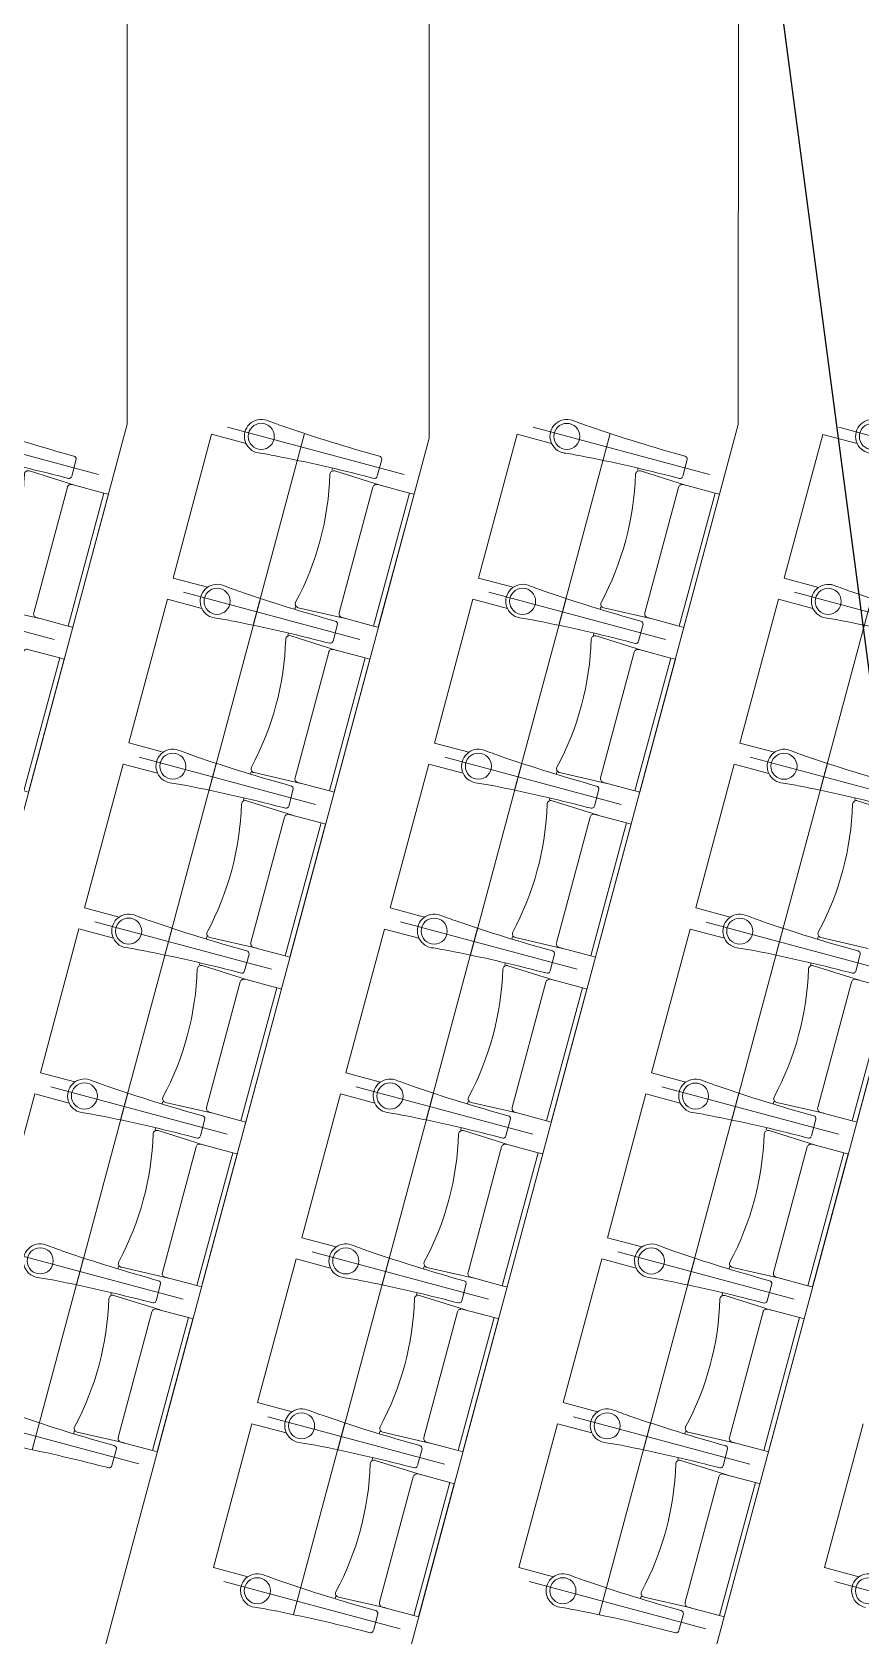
# Model space of a CAD drawing. Header units: millimetres. Extents: x 586 to 1010, y 369 to 668.
# Drawn here: x 686.26 to 688.98, y 495.33 to 500.58 of the extents above; entities that cross this region are included whole.
import ezdxf

# ---------------------------------------------------------------- set-up
doc = ezdxf.new("R2010")
doc.units = ezdxf.units.MM
doc.linetypes.add('CENTER', pattern=[2, 1.25, -0.25, 0.25, -0.25])
doc.linetypes.add('DASHED', pattern=[0.75, 0.5, -0.25])
doc.layers.add('plan line', color=7, linetype='Continuous', lineweight=15)

msp = doc.modelspace()

# ---------------------------------------------------------------- linework, layer by layer
at = {"color": 254, "lineweight": 25}
msp.add_lwpolyline([(667.5806, 481.7471), (668.167, 489.4834), (668.4058, 494.7244), (668.3305, 497.8135), (668.2282, 502.1102), (668.5684, 506.1571), (669.836, 509.6707), (671.1579, 511.3246), (672.4949, 512.3671), (674.3246, 513.3191), (676.3209, 513.9582), (678.3464, 514.2476), (680.2639, 514.1506), (680.2639, 514.1506), (681.9621, 513.6438), (683.4335, 512.7577), (684.6969, 511.536), (685.771, 510.0225), (687.4257, 506.2952), (688.547, 501.9261), (689.8337, 492.1815), (690.1759, 488.4115)], dxfattribs=at)
for points in [[(671.7124, 620.7085), (706.7355, 621.773), (754.2598, 613.8303), (814.6609, 600.1481), (855.7567, 598.0104), (895.0671, 567.0647), (920.0096, 542.0176), (952.0084, 521.2476), (977.2234, 504.6526), (979.6352, 479.2339), (986.3437, 463.8549), (988.7975, 462.3853)], [(654.944, 595.4717), (670.2671, 587.3174), (714.302, 595.1648), (787.0891, 595.1648), (819.3936, 580.9441), (821.0297, 562.8505), (813.4907, 552.7881), (808.7339, 539.6711), (796.4072, 534.7059), (791.0222, 527.249), (791.0222, 507.547), (797.3007, 476.5274), (814.9752, 463.8897), (836.1481, 474.6816), (874.0221, 478.5878), (885.7286, 462.7333), (863.0042, 436.0794), (845.7887, 420.6845), (845.1044, 408.6747)], [(639.2065, 583.4381), (644.7272, 575.638), (657.7961, 553.4401), (668.4043, 543.9291), (682.5178, 548.7307), (692.9838, 555.4778), (711.9339, 556.5828), (734.3456, 532.1334), (750.593, 477.7475), (754.1369, 444.164), (776.4657, 425.4473), (782.6172, 412.2355)]]:
    msp.add_spline(points, degree=3, dxfattribs=at)
at = {"layer": 'plan line'}
for p, q in [((687.5616, 499.2473), (687.563, 510.3034)), ((686.5735, 499.2926), (686.575, 510.2583)), ((688.5752, 510.2581), (688.5738, 499.2924)), ((685.2979, 494.5343), (686.5735, 499.2926)), ((686.231, 494.2841), (687.5616, 499.2473)), ((686.8499, 499.26), (686.7237, 498.7893)), ((686.9625, 499.2298), (686.8499, 499.26)), ((688.5738, 499.2924), (687.1641, 494.034)), ((687.85, 499.2598), (687.7238, 498.7891)), ((687.9626, 499.2296), (687.85, 499.2598)), ((688.0971, 493.7838), (689.5651, 499.2595)), ((688.8501, 499.2597), (688.7239, 498.789)), ((688.9627, 499.2295), (688.8501, 499.2597)), ((686.3919, 499.1228), (686.4064, 499.178)), ((687.2438, 499.1421), (687.2457, 499.1492)), ((687.392, 499.1226), (687.4066, 499.1779)), ((688.244, 499.142), (688.2458, 499.149)), ((688.3921, 499.1225), (688.4067, 499.1778)), ((686.3815, 499.1155), (686.3691, 499.1186)), ((687.3817, 499.1154), (687.3692, 499.1185)), ((688.3818, 499.1153), (688.3693, 499.1184)), ((686.7237, 498.7893), (686.8363, 498.7591)), ((687.7238, 498.7891), (687.8365, 498.759)), ((688.7239, 498.789), (688.8366, 498.7588)), ((686.7052, 498.7202), (686.579, 498.2495)), ((686.8178, 498.69), (686.7052, 498.7202)), ((687.7053, 498.7201), (687.5791, 498.2494)), ((687.8179, 498.6899), (687.7053, 498.7201)), ((688.7054, 498.72), (688.5792, 498.2493)), ((688.818, 498.6898), (688.7054, 498.72)), ((687.1219, 498.6871), (687.124, 498.6952)), ((688.122, 498.687), (688.1242, 498.6951)), ((687.2473, 498.5829), (687.2619, 498.6382)), ((687.2473, 498.5829), (687.2619, 498.6382)), ((688.2474, 498.5828), (688.262, 498.638)), ((688.2474, 498.5828), (688.262, 498.638)), ((687.0991, 498.6024), (687.101, 498.6094)), ((687.237, 498.5757), (687.2245, 498.5787)), ((687.237, 498.5757), (687.2245, 498.5787)), ((688.0993, 498.6023), (688.1011, 498.6093)), ((688.2371, 498.5755), (688.2246, 498.5786)), ((688.2371, 498.5755), (688.2246, 498.5786)), ((686.579, 498.2495), (686.6916, 498.2193)), ((687.5791, 498.2494), (687.6918, 498.2192)), ((688.5792, 498.2493), (688.6919, 498.2191)), ((686.5605, 498.1805), (686.4343, 497.7098)), ((686.6731, 498.1503), (686.5605, 498.1805)), ((686.9772, 498.1474), (686.9793, 498.1555)), ((687.5606, 498.1804), (687.4344, 497.7097)), ((687.6732, 498.1502), (687.5606, 498.1804)), ((687.9773, 498.1472), (687.9795, 498.1554)), ((688.5607, 498.1802), (688.4345, 497.7095)), ((688.6733, 498.15), (688.5607, 498.1802)), ((687.1026, 498.0431), (687.1172, 498.0984)), ((687.1026, 498.0431), (687.1172, 498.0984)), ((688.1027, 498.043), (688.1173, 498.0983)), ((688.1027, 498.043), (688.1173, 498.0983)), ((686.9544, 498.0626), (686.9563, 498.0697)), ((687.0923, 498.0359), (687.0798, 498.039)), ((687.0923, 498.0359), (687.0798, 498.039)), ((687.9546, 498.0625), (687.9564, 498.0696)), ((688.0924, 498.0358), (688.0799, 498.0389)), ((688.0924, 498.0358), (688.0799, 498.0389)), ((688.9547, 498.0624), (688.9566, 498.0694)), ((686.4343, 497.7098), (686.5469, 497.6796)), ((687.4344, 497.7097), (687.5471, 497.6795)), ((688.4345, 497.7095), (688.5472, 497.6793)), ((686.4158, 497.6407), (686.2896, 497.1701)), ((686.5284, 497.6106), (686.4158, 497.6407)), ((686.8325, 497.6076), (686.8346, 497.6158)), ((687.4159, 497.6406), (687.2897, 497.1699)), ((687.5285, 497.6104), (687.4159, 497.6406)), ((687.8326, 497.6075), (687.8348, 497.6156)), ((688.416, 497.6405), (688.2898, 497.1698)), ((688.5286, 497.6103), (688.416, 497.6405)), ((688.8327, 497.6074), (688.8349, 497.6155)), ((686.8097, 497.5229), (686.8116, 497.53)), ((686.9579, 497.5034), (686.9725, 497.5587)), ((686.9579, 497.5034), (686.9725, 497.5587)), ((687.8099, 497.5228), (687.8117, 497.5298)), ((687.958, 497.5033), (687.9726, 497.5585)), ((687.958, 497.5033), (687.9726, 497.5585)), ((688.81, 497.5226), (688.8119, 497.5297)), ((688.9581, 497.5031), (688.9727, 497.5584)), ((688.9581, 497.5031), (688.9727, 497.5584)), ((686.9476, 497.4962), (686.9351, 497.4993)), ((686.9476, 497.4962), (686.9351, 497.4993)), ((687.9477, 497.4961), (687.9352, 497.4991)), ((687.9477, 497.4961), (687.9352, 497.4991)), ((688.9478, 497.4959), (688.9353, 497.499)), ((688.9478, 497.4959), (688.9353, 497.499)), ((686.2896, 497.1701), (686.4022, 497.1399)), ((687.2897, 497.1699), (687.4024, 497.1397)), ((688.2898, 497.1698), (688.4025, 497.1396)), ((686.2711, 497.101), (686.1449, 496.6303)), ((686.3837, 497.0708), (686.2711, 497.101)), ((687.2712, 497.1009), (687.145, 496.6302)), ((687.3838, 497.0707), (687.2712, 497.1009)), ((688.2713, 497.1007), (688.1451, 496.6301)), ((688.3839, 497.0706), (688.2713, 497.1007)), ((686.6878, 497.0679), (686.6899, 497.076)), ((687.6879, 497.0678), (687.6901, 497.0759)), ((688.688, 497.0676), (688.6902, 497.0758)), ((686.665, 496.9832), (686.6669, 496.9902)), ((686.8132, 496.9637), (686.8278, 497.0189)), ((686.8132, 496.9637), (686.8278, 497.0189)), ((687.6652, 496.983), (687.667, 496.9901)), ((687.8133, 496.9635), (687.8279, 497.0188)), ((687.8133, 496.9635), (687.8279, 497.0188)), ((688.6653, 496.9829), (688.6672, 496.99)), ((688.8134, 496.9634), (688.828, 497.0187)), ((688.8134, 496.9634), (688.828, 497.0187)), ((686.8029, 496.9564), (686.7904, 496.9595)), ((686.8029, 496.9564), (686.7904, 496.9595)), ((687.803, 496.9563), (687.7905, 496.9594)), ((687.803, 496.9563), (687.7905, 496.9594)), ((688.8031, 496.9562), (688.7906, 496.9593)), ((688.8031, 496.9562), (688.7906, 496.9593)), ((687.145, 496.6302), (687.2577, 496.6)), ((688.1451, 496.6301), (688.2578, 496.5999)), ((686.5431, 496.5281), (686.5452, 496.5363)), ((687.1265, 496.5611), (687.0003, 496.0904)), ((687.2391, 496.5309), (687.1265, 496.5611)), ((687.5432, 496.528), (687.5454, 496.5362)), ((688.1266, 496.561), (688.0004, 496.0903)), ((688.2392, 496.5308), (688.1266, 496.561)), ((688.5433, 496.5279), (688.5455, 496.536)), ((686.6685, 496.4239), (686.6831, 496.4792)), ((686.6685, 496.4239), (686.6831, 496.4792)), ((687.6686, 496.4238), (687.6832, 496.4791)), ((687.6686, 496.4238), (687.6832, 496.4791)), ((688.6687, 496.4237), (688.6833, 496.4789)), ((688.6687, 496.4237), (688.6833, 496.4789)), ((686.5203, 496.4434), (686.5222, 496.4505)), ((686.6582, 496.4167), (686.6457, 496.4198)), ((686.6582, 496.4167), (686.6457, 496.4198)), ((687.5205, 496.4433), (687.5223, 496.4503)), ((687.6583, 496.4166), (687.6458, 496.4197)), ((687.6583, 496.4166), (687.6458, 496.4197)), ((688.5206, 496.4432), (688.5225, 496.4502)), ((688.6584, 496.4164), (688.6459, 496.4195)), ((688.6584, 496.4164), (688.6459, 496.4195)), ((687.0003, 496.0904), (687.113, 496.0603)), ((688.0004, 496.0903), (688.1131, 496.0601)), ((686.3984, 495.9884), (686.4005, 495.9965)), ((686.9818, 496.0214), (686.8556, 495.5507)), ((687.0944, 495.9912), (686.9818, 496.0214)), ((687.3985, 495.9883), (687.4007, 495.9964)), ((687.9819, 496.0213), (687.8557, 495.5506)), ((688.0945, 495.9911), (687.9819, 496.0213)), ((688.3986, 495.9881), (688.4008, 495.9963)), ((688.982, 496.0211), (688.8558, 495.5504)), ((686.5238, 495.8842), (686.5384, 495.9395)), ((687.5239, 495.8841), (687.5385, 495.9393)), ((687.5239, 495.8841), (687.5385, 495.9393)), ((688.524, 495.8839), (688.5386, 495.9392)), ((688.524, 495.8839), (688.5386, 495.9392)), ((687.3758, 495.9036), (687.3776, 495.9106)), ((688.3759, 495.9034), (688.3778, 495.9105)), ((686.5135, 495.877), (686.501, 495.88)), ((687.5136, 495.8768), (687.5011, 495.8799)), ((687.5136, 495.8768), (687.5011, 495.8799)), ((688.5137, 495.8767), (688.5012, 495.8798)), ((688.5137, 495.8767), (688.5012, 495.8798)), ((686.8556, 495.5507), (686.9683, 495.5205)), ((687.8557, 495.5506), (687.9684, 495.5204)), ((688.8558, 495.5504), (688.9685, 495.5203)), ((687.2538, 495.4485), (687.256, 495.4567)), ((688.2539, 495.4484), (688.2561, 495.4565)), ((687.3792, 495.3443), (687.3938, 495.3996)), ((688.3793, 495.3442), (688.3939, 495.3994)), ((687.3689, 495.3371), (687.3564, 495.3402)), ((688.369, 495.337), (688.3565, 495.34))]:
    msp.add_line(p, q, dxfattribs=at)
at = {"layer": 'plan line', "linetype": 'CENTER', "ltscale": 3}
for p, q in [((686.4796, 499.1283), (685.9021, 499.2831)), ((687.4797, 499.1281), (686.9022, 499.283)), ((688.4799, 499.128), (687.9023, 499.2828)), ((689.48, 499.1279), (688.9024, 499.2827)), ((686.3349, 498.5885), (685.7574, 498.7433)), ((686.3349, 498.5885), (685.7574, 498.7433)), ((687.335, 498.5884), (686.7575, 498.7432)), ((687.335, 498.5884), (686.7575, 498.7432)), ((688.3352, 498.5882), (687.7576, 498.7431)), ((688.3352, 498.5882), (687.7576, 498.7431)), ((689.3353, 498.5881), (688.7577, 498.743)), ((689.3353, 498.5881), (688.7577, 498.743)), ((687.1904, 498.0486), (686.6128, 498.2035)), ((687.1904, 498.0486), (686.6128, 498.2035)), ((688.1905, 498.0485), (687.6129, 498.2033)), ((688.1905, 498.0485), (687.6129, 498.2033)), ((689.1906, 498.0484), (688.613, 498.2032)), ((689.1906, 498.0484), (688.613, 498.2032)), ((687.0457, 497.5089), (686.4681, 497.6637)), ((687.0457, 497.5089), (686.4681, 497.6637)), ((688.0458, 497.5088), (687.4682, 497.6636)), ((688.0458, 497.5088), (687.4682, 497.6636)), ((689.0459, 497.5086), (688.4683, 497.6635)), ((689.0459, 497.5086), (688.4683, 497.6635)), ((686.901, 496.9692), (686.3234, 497.124)), ((686.901, 496.9692), (686.3234, 497.124)), ((687.9011, 496.969), (687.3235, 497.1239)), ((687.9011, 496.969), (687.3235, 497.1239)), ((688.9012, 496.9689), (688.3236, 497.1237)), ((688.9012, 496.9689), (688.3236, 497.1237)), ((686.7563, 496.4294), (686.1787, 496.5843)), ((686.7563, 496.4294), (686.1787, 496.5843)), ((687.7564, 496.4293), (687.1788, 496.5841)), ((687.7564, 496.4293), (687.1788, 496.5841)), ((688.7565, 496.4292), (688.1789, 496.584)), ((688.7565, 496.4292), (688.1789, 496.584)), ((686.6116, 495.8897), (686.034, 496.0445)), ((687.6117, 495.8895), (687.0341, 496.0444)), ((687.6117, 495.8895), (687.0341, 496.0444)), ((688.6118, 495.8894), (688.0342, 496.0443)), ((688.6118, 495.8894), (688.0342, 496.0443)), ((687.467, 495.3498), (686.8894, 495.5046)), ((688.4671, 495.3497), (687.8895, 495.5045)), ((689.4672, 495.3495), (688.8896, 495.5044))]:
    msp.add_line(p, q, dxfattribs=at)
at = {"layer": 'plan line', "linetype": 'DASHED', "ltscale": 3}
for p, q in [((687.1544, 499.2624), (686.9862, 498.635)), ((688.1546, 499.2623), (687.9864, 498.6349)), ((687.0097, 498.7226), (686.8415, 498.0953)), ((688.0099, 498.7225), (687.8417, 498.0951)), ((689.01, 498.7224), (688.8418, 498.095)), ((686.865, 498.1829), (686.6968, 497.5555)), ((687.8652, 498.1828), (687.697, 497.5554)), ((688.8653, 498.1826), (688.6971, 497.5553)), ((686.7203, 497.6432), (686.5522, 497.0158)), ((687.7205, 497.643), (687.5523, 497.0156)), ((688.7206, 497.6429), (688.5524, 497.0155)), ((686.5756, 497.1034), (686.4075, 496.476)), ((687.5758, 497.1033), (687.4076, 496.4759)), ((688.5759, 497.1032), (688.4077, 496.4758)), ((686.4309, 496.5637), (686.2628, 495.9363)), ((687.4311, 496.5636), (687.2629, 495.9362)), ((688.4312, 496.5634), (688.263, 495.936)), ((687.2864, 496.0238), (687.1182, 495.3964)), ((688.2865, 496.0237), (688.1183, 495.3963))]:
    msp.add_line(p, q, dxfattribs=at)
at = {"layer": 'plan line'}
for points in [[(686.2876, 498.6571), (686.1333, 498.6924, -0.474715), (686.1246, 498.71, 0.115865), (686.237, 499.1293, -0.474715), (686.2533, 499.1401), (686.4044, 499.0925)], [(687.2878, 498.657), (687.1334, 498.6923, -0.474715), (687.1247, 498.7099, 0.115865), (687.2371, 499.1291, -0.474715), (687.2534, 499.14), (687.4045, 499.0924)], [(688.2879, 498.6568), (688.1335, 498.6922, -0.474715), (688.1248, 498.7097, 0.115865), (688.2372, 499.129, -0.474715), (688.2536, 499.1399), (688.4046, 499.0923)], [(686.38, 498.6324), (686.2766, 498.66, -0.414214), (686.2676, 498.6756), (686.3778, 499.0865, -0.414214), (686.3933, 499.0955), (686.4974, 499.0676), (686.38, 498.6324)], [(687.3801, 498.6322), (687.2767, 498.6599, -0.414214), (687.2677, 498.6755), (687.3779, 499.0864, -0.414214), (687.3935, 499.0954), (687.4976, 499.0675), (687.3801, 498.6322)], [(688.3802, 498.6321), (688.2768, 498.6598, -0.414214), (688.2678, 498.6753), (688.378, 499.0863, -0.414214), (688.3936, 499.0952), (688.4977, 499.0673), (688.3802, 498.6321)], [(687.1431, 498.1172), (686.9887, 498.1525, -0.474715), (686.98, 498.1701, 0.115865), (687.0924, 498.5894, -0.474715), (687.1087, 498.6003), (687.2598, 498.5527)], [(688.1432, 498.1171), (687.9888, 498.1524, -0.474715), (687.9801, 498.17, 0.115865), (688.0925, 498.5893, -0.474715), (688.1089, 498.6001), (688.2599, 498.5525)], [(686.2353, 498.0926), (686.1319, 498.1203, -0.414214), (686.1229, 498.1359), (686.2331, 498.5468, -0.414214), (686.2486, 498.5558), (686.3527, 498.5279), (686.2353, 498.0926)], [(687.2354, 498.0925), (687.132, 498.1202, -0.414214), (687.123, 498.1357), (687.2332, 498.5466, -0.414214), (687.2488, 498.5556), (687.3529, 498.5277), (687.2354, 498.0925)], [(688.2355, 498.0924), (688.1321, 498.12, -0.414214), (688.1232, 498.1356), (688.2333, 498.5465, -0.414214), (688.2489, 498.5555), (688.353, 498.5276), (688.2355, 498.0924)], [(686.9984, 497.5775), (686.844, 497.6128, -0.474715), (686.8353, 497.6304, 0.115865), (686.9477, 498.0496, -0.474715), (686.964, 498.0605), (687.1151, 498.0129)], [(687.9985, 497.5773), (687.8441, 497.6127, -0.474715), (687.8354, 497.6303, 0.115865), (687.9478, 498.0495, -0.474715), (687.9642, 498.0604), (688.1152, 498.0128)], [(688.9986, 497.5772), (688.8442, 497.6125, -0.474715), (688.8355, 497.6301, 0.115865), (688.9479, 498.0494, -0.474715), (688.9643, 498.0603), (689.1153, 498.0127)], [(687.0907, 497.5528), (686.9873, 497.5804, -0.414214), (686.9783, 497.596), (687.0885, 498.0069, -0.414214), (687.1041, 498.0159), (687.2082, 497.988), (687.0907, 497.5528)], [(688.0908, 497.5526), (687.9874, 497.5803, -0.414214), (687.9785, 497.5959), (688.0886, 498.0068, -0.414214), (688.1042, 498.0157), (688.2083, 497.9879), (688.0908, 497.5526)], [(686.8537, 497.0377), (686.6993, 497.0731, -0.474715), (686.6906, 497.0906, 0.115865), (686.803, 497.5099, -0.474715), (686.8193, 497.5208), (686.9704, 497.4732)], [(687.8538, 497.0376), (687.6994, 497.0729, -0.474715), (687.6907, 497.0905, 0.115865), (687.8031, 497.5098, -0.474715), (687.8195, 497.5206), (687.9705, 497.473)], [(688.8539, 497.0375), (688.6995, 497.0728, -0.474715), (688.6908, 497.0904, 0.115865), (688.8032, 497.5096, -0.474715), (688.8196, 497.5205), (688.9706, 497.4729)], [(686.946, 497.013), (686.8426, 497.0407, -0.414214), (686.8336, 497.0563), (686.9438, 497.4672, -0.414214), (686.9594, 497.4761), (687.0635, 497.4483), (686.946, 497.013)], [(687.9461, 497.0129), (687.8427, 497.0406, -0.414214), (687.8338, 497.0561), (687.9439, 497.467, -0.414214), (687.9595, 497.476), (688.0636, 497.4481), (687.9461, 497.0129)], [(688.9462, 497.0127), (688.8428, 497.0404, -0.414214), (688.8339, 497.056), (688.944, 497.4669, -0.414214), (688.9596, 497.4759), (689.0637, 497.448), (688.9462, 497.0127)], [(686.709, 496.498), (686.5546, 496.5333, -0.474715), (686.5459, 496.5509, 0.115865), (686.6583, 496.9702, -0.474715), (686.6746, 496.981), (686.8257, 496.9334)], [(686.8013, 496.4733), (686.6979, 496.501, -0.414214), (686.6889, 496.5165), (686.7991, 496.9274, -0.414214), (686.8147, 496.9364), (686.9188, 496.9085), (686.8013, 496.4733)], [(687.7091, 496.4979), (687.5547, 496.5332, -0.474715), (687.546, 496.5508, 0.115865), (687.6584, 496.97, -0.474715), (687.6748, 496.9809), (687.8258, 496.9333)], [(687.8014, 496.4731), (687.698, 496.5008, -0.414214), (687.6891, 496.5164), (687.7992, 496.9273, -0.414214), (687.8148, 496.9363), (687.9189, 496.9084), (687.8014, 496.4731)], [(688.7092, 496.4977), (688.5548, 496.5331, -0.474715), (688.5461, 496.5506, 0.115865), (688.6585, 496.9699, -0.474715), (688.6749, 496.9808), (688.8259, 496.9332)], [(688.8015, 496.473), (688.6981, 496.5007, -0.414214), (688.6892, 496.5162), (688.7993, 496.9272, -0.414214), (688.8149, 496.9361), (688.919, 496.9083), (688.8015, 496.473)], [(686.5643, 495.9583), (686.4099, 495.9936, -0.474715), (686.4012, 496.0112, 0.115865), (686.5136, 496.4304, -0.474715), (686.5299, 496.4413), (686.681, 496.3937)], [(687.5644, 495.9581), (687.41, 495.9935, -0.474715), (687.4013, 496.011, 0.115865), (687.5137, 496.4303, -0.474715), (687.5301, 496.4412), (687.6811, 496.3936)], [(688.5645, 495.958), (688.4101, 495.9933, -0.474715), (688.4014, 496.0109, 0.115865), (688.5138, 496.4302, -0.474715), (688.5302, 496.441), (688.6812, 496.3934)], [(686.6566, 495.9335), (686.5532, 495.9612, -0.414214), (686.5442, 495.9768), (686.6544, 496.3877, -0.414214), (686.67, 496.3967), (686.7741, 496.3688), (686.6566, 495.9335)], [(687.6567, 495.9334), (687.5533, 495.9611, -0.414214), (687.5444, 495.9766), (687.6545, 496.3876, -0.414214), (687.6701, 496.3965), (687.7742, 496.3686), (687.6567, 495.9334)], [(688.6568, 495.9333), (688.5534, 495.961, -0.414214), (688.5445, 495.9765), (688.6546, 496.3874, -0.414214), (688.6702, 496.3964), (688.7743, 496.3685), (688.6568, 495.9333)], [(687.4197, 495.4184), (687.2653, 495.4537, -0.474715), (687.2566, 495.4713, 0.115865), (687.369, 495.8906, -0.474715), (687.3854, 495.9014), (687.5364, 495.8538)], [(688.4198, 495.4182), (688.2654, 495.4536, -0.474715), (688.2567, 495.4712, 0.115865), (688.3691, 495.8904, -0.474715), (688.3855, 495.9013), (688.5365, 495.8537)], [(687.512, 495.3937), (687.4086, 495.4213, -0.414214), (687.3997, 495.4369), (687.5098, 495.8478, -0.414214), (687.5254, 495.8568), (687.6295, 495.8289), (687.512, 495.3937)], [(688.5121, 495.3935), (688.4087, 495.4212, -0.414214), (688.3998, 495.4368), (688.5099, 495.8477, -0.414214), (688.5255, 495.8567), (688.6296, 495.8288), (688.5121, 495.3935)]]:
    msp.add_lwpolyline(points, format="xyb", dxfattribs=at)
for points in [[(686.3954, 498.6282), (686.5122, 499.0637), (686.4974, 499.0676), (686.38, 498.6324), (686.3954, 498.6282)], [(687.3955, 498.6281), (687.5123, 499.0635), (687.4976, 499.0675), (687.3801, 498.6322), (687.3955, 498.6281)], [(688.3957, 498.628), (688.5124, 499.0634), (688.4977, 499.0673), (688.3802, 498.6321), (688.3957, 498.628)], [(686.2507, 498.0885), (686.3675, 498.5239), (686.3527, 498.5279), (686.2353, 498.0926), (686.2507, 498.0885)], [(687.2508, 498.0883), (687.3676, 498.5238), (687.3529, 498.5277), (687.2354, 498.0925), (687.2508, 498.0883)], [(688.251, 498.0882), (688.3677, 498.5237), (688.353, 498.5276), (688.2355, 498.0924), (688.251, 498.0882)], [(687.1061, 497.5486), (687.2229, 497.9841), (687.2082, 497.988), (687.0907, 497.5528), (687.1061, 497.5486)], [(688.1063, 497.5485), (688.223, 497.9839), (688.2083, 497.9879), (688.0908, 497.5526), (688.1063, 497.5485)], [(686.9614, 497.0089), (687.0782, 497.4443), (687.0635, 497.4483), (686.946, 497.013), (686.9614, 497.0089)], [(687.9616, 497.0087), (688.0783, 497.4442), (688.0636, 497.4481), (687.9461, 497.0129), (687.9616, 497.0087)], [(688.9617, 497.0086), (689.0784, 497.444), (689.0637, 497.448), (688.9462, 497.0127), (688.9617, 497.0086)], [(686.8167, 496.4691), (686.9335, 496.9046), (686.9188, 496.9085), (686.8013, 496.4733), (686.8167, 496.4691)], [(687.8169, 496.469), (687.9336, 496.9044), (687.9189, 496.9084), (687.8014, 496.4731), (687.8169, 496.469)], [(688.817, 496.4689), (688.9337, 496.9043), (688.919, 496.9083), (688.8015, 496.473), (688.817, 496.4689)], [(686.672, 495.9294), (686.7888, 496.3648), (686.7741, 496.3688), (686.6566, 495.9335), (686.672, 495.9294)], [(687.6722, 495.9293), (687.7889, 496.3647), (687.7742, 496.3686), (687.6567, 495.9334), (687.6722, 495.9293)], [(688.6723, 495.9291), (688.789, 496.3646), (688.7743, 496.3685), (688.6568, 495.9333), (688.6723, 495.9291)], [(687.5275, 495.3895), (687.6442, 495.825), (687.6295, 495.8289), (687.512, 495.3937), (687.5275, 495.3895)], [(688.5276, 495.3894), (688.6443, 495.8248), (688.6296, 495.8288), (688.5121, 495.3935), (688.5276, 495.3894)]]:
    msp.add_lwpolyline(points, dxfattribs=at)
for centre in [(687.0124, 499.2531), (688.0125, 499.2529), (689.0126, 499.2528), (686.8677, 498.7133), (686.8677, 498.7133), (687.8678, 498.7132), (687.8678, 498.7132), (688.8679, 498.7131), (688.8679, 498.7131), (686.723, 498.1736), (686.723, 498.1736), (687.7231, 498.1735), (687.7231, 498.1735), (688.7232, 498.1733), (688.7232, 498.1733), (686.5783, 497.6338), (686.5783, 497.6338), (687.5784, 497.6337), (687.5784, 497.6337), (688.5785, 497.6336), (688.5785, 497.6336), (686.4336, 497.0941), (686.4336, 497.0941), (687.4337, 497.094), (687.4337, 497.094), (688.4338, 497.0938), (688.4338, 497.0938), (686.2889, 496.5544), (686.2889, 496.5544), (687.289, 496.5542), (687.289, 496.5542), (688.2891, 496.5541), (688.2891, 496.5541), (687.1443, 496.0145), (687.1443, 496.0145), (688.1444, 496.0144), (688.1444, 496.0144), (686.9996, 495.4747), (687.9997, 495.4746), (688.9998, 495.4745)]:
    msp.add_circle(centre, 0.0427, dxfattribs=at)
for centre, radius, start, end in [((687.0126, 499.2533), 0.0554, 71.4981, 259.5405), ((688.4185, 503.0096), 3.9554, 249.4519, 250.32), ((688.0128, 499.2532), 0.0554, 71.4981, 259.5405), ((689.4186, 503.0094), 3.9554, 249.4519, 250.32), ((689.0129, 499.2531), 0.0554, 71.4981, 259.5405), ((687.8204, 504.3241), 5.3287, 251.0094, 254.533), ((688.8205, 504.3239), 5.3287, 251.0094, 254.533), ((689.8206, 504.3238), 5.3287, 251.0094, 254.533), ((685.1021, 494.2853), 4.9966, 75.3111, 78.9667), ((686.8646, 498.2138), 0.9947, 78.7648, 82.0276), ((686.1022, 494.2852), 4.9966, 75.3111, 78.9667), ((687.8647, 498.2136), 0.9947, 78.7648, 82.0276), ((687.1023, 494.2851), 4.9966, 75.3111, 78.9667), ((686.3968, 499.179), 0.00967, 354.1663, 75.6168), ((687.3969, 499.1789), 0.00967, 354.1663, 75.6168), ((688.397, 499.1787), 0.00967, 354.1663, 75.6168), ((686.3826, 499.1248), 0.00935, 263.4308, 336.5541), ((687.3827, 499.1247), 0.00935, 263.4308, 336.5541), ((688.3828, 499.1246), 0.00935, 263.4308, 336.5541), ((686.8679, 498.7136), 0.0554, 71.4981, 259.5405), ((686.8679, 498.7136), 0.0554, 71.4981, 259.5405), ((687.8681, 498.7135), 0.0554, 71.4981, 259.5405), ((687.8681, 498.7135), 0.0554, 71.4981, 259.5405), ((688.8682, 498.7133), 0.0554, 71.4981, 259.5405), ((688.8682, 498.7133), 0.0554, 71.4981, 259.5405), ((688.2738, 502.4698), 3.9554, 249.4519, 250.32), ((688.2738, 502.4698), 3.9554, 249.4519, 250.32), ((688.6758, 503.7842), 5.3287, 251.0094, 254.533), ((688.6758, 503.7842), 5.3287, 251.0094, 254.533), ((689.2739, 502.4697), 3.9554, 249.4519, 250.32), ((689.2739, 502.4697), 3.9554, 249.4519, 250.32), ((689.6759, 503.7841), 5.3287, 251.0094, 254.533), ((689.6759, 503.7841), 5.3287, 251.0094, 254.533), ((690.274, 502.4696), 3.9554, 249.4519, 250.32), ((690.274, 502.4696), 3.9554, 249.4519, 250.32), ((690.676, 503.7839), 5.3287, 251.0094, 254.533), ((690.676, 503.7839), 5.3287, 251.0094, 254.533), ((686.7199, 497.674), 0.9947, 78.7648, 82.0276), ((686.7199, 497.674), 0.9947, 78.7648, 82.0276), ((685.9575, 493.7454), 4.9966, 75.3111, 78.9667), ((685.9575, 493.7454), 4.9966, 75.3111, 78.9667), ((687.2522, 498.6391), 0.00967, 354.1663, 75.6168), ((687.2522, 498.6391), 0.00967, 354.1663, 75.6168), ((687.72, 497.6739), 0.9947, 78.7648, 82.0276), ((687.72, 497.6739), 0.9947, 78.7648, 82.0276), ((686.9576, 493.7453), 4.9966, 75.3111, 78.9667), ((686.9576, 493.7453), 4.9966, 75.3111, 78.9667), ((688.2523, 498.639), 0.00967, 354.1663, 75.6168), ((688.2524, 498.639), 0.00967, 354.1663, 75.6168), ((688.7201, 497.6738), 0.9947, 78.7648, 82.0276), ((688.7201, 497.6738), 0.9947, 78.7648, 82.0276), ((687.9577, 493.7452), 4.9966, 75.3111, 78.9667), ((687.9577, 493.7452), 4.9966, 75.3111, 78.9667), ((687.238, 498.585), 0.00935, 263.4308, 336.5541), ((687.238, 498.585), 0.00935, 263.4308, 336.5541), ((688.2381, 498.5848), 0.00935, 263.4308, 336.5541), ((688.2381, 498.5848), 0.00935, 263.4308, 336.5541), ((686.7232, 498.1739), 0.0554, 71.4981, 259.5405), ((686.7232, 498.1739), 0.0554, 71.4981, 259.5405), ((688.1291, 501.9301), 3.9554, 249.4519, 250.32), ((688.1291, 501.9301), 3.9554, 249.4519, 250.32), ((688.5311, 503.2444), 5.3287, 251.0094, 254.533), ((688.5311, 503.2444), 5.3287, 251.0094, 254.533), ((687.7234, 498.1737), 0.0554, 71.4981, 259.5405), ((687.7234, 498.1737), 0.0554, 71.4981, 259.5405), ((689.1292, 501.93), 3.9554, 249.4519, 250.32), ((689.1292, 501.93), 3.9554, 249.4519, 250.32), ((689.5312, 503.2443), 5.3287, 251.0094, 254.533), ((689.5312, 503.2443), 5.3287, 251.0094, 254.533), ((688.7235, 498.1736), 0.0554, 71.4981, 259.5405), ((688.7235, 498.1736), 0.0554, 71.4981, 259.5405), ((690.1293, 501.9298), 3.9554, 249.4519, 250.32), ((690.1293, 501.9298), 3.9554, 249.4519, 250.32), ((690.5313, 503.2442), 5.3287, 251.0094, 254.533), ((690.5313, 503.2442), 5.3287, 251.0094, 254.533), ((686.5752, 497.1343), 0.9947, 78.7648, 82.0276), ((686.5752, 497.1343), 0.9947, 78.7648, 82.0276), ((685.8128, 493.2057), 4.9966, 75.3111, 78.9667), ((685.8128, 493.2057), 4.9966, 75.3111, 78.9667), ((687.1075, 498.0994), 0.00967, 354.1663, 75.6168), ((687.1075, 498.0994), 0.00967, 354.1663, 75.6168), ((687.5753, 497.1341), 0.9947, 78.7648, 82.0276), ((687.5753, 497.1341), 0.9947, 78.7648, 82.0276), ((686.8129, 493.2056), 4.9966, 75.3111, 78.9667), ((686.8129, 493.2056), 4.9966, 75.3111, 78.9667), ((688.1076, 498.0993), 0.00967, 354.1663, 75.6168), ((688.1077, 498.0993), 0.00967, 354.1663, 75.6168), ((688.5754, 497.134), 0.9947, 78.7648, 82.0276), ((688.5754, 497.134), 0.9947, 78.7648, 82.0276), ((687.813, 493.2054), 4.9966, 75.3111, 78.9667), ((687.813, 493.2054), 4.9966, 75.3111, 78.9667), ((687.0933, 498.0452), 0.00935, 263.4308, 336.5541), ((687.0933, 498.0452), 0.00935, 263.4308, 336.5541), ((688.0934, 498.0451), 0.00935, 263.4308, 336.5541), ((688.0934, 498.0451), 0.00935, 263.4308, 336.5541), ((686.5785, 497.6341), 0.0554, 71.4981, 259.5405), ((686.5785, 497.6341), 0.0554, 71.4981, 259.5405), ((687.9844, 501.3904), 3.9554, 249.4519, 250.32), ((687.9844, 501.3904), 3.9554, 249.4519, 250.32), ((688.3864, 502.7047), 5.3287, 251.0094, 254.533), ((688.3864, 502.7047), 5.3287, 251.0094, 254.533), ((687.5787, 497.634), 0.0554, 71.4981, 259.5405), ((687.5787, 497.634), 0.0554, 71.4981, 259.5405), ((688.9845, 501.3902), 3.9554, 249.4519, 250.32), ((688.9845, 501.3902), 3.9554, 249.4519, 250.32), ((688.5788, 497.6339), 0.0554, 71.4981, 259.5405), ((688.5788, 497.6339), 0.0554, 71.4981, 259.5405), ((689.9846, 501.3901), 3.9554, 249.4519, 250.32), ((689.9846, 501.3901), 3.9554, 249.4519, 250.32), ((689.3865, 502.7046), 5.3287, 251.0094, 254.533), ((689.3865, 502.7046), 5.3287, 251.0094, 254.533), ((690.3866, 502.7044), 5.3287, 251.0094, 254.533), ((690.3866, 502.7044), 5.3287, 251.0094, 254.533), ((686.4305, 496.5945), 0.9947, 78.7648, 82.0276), ((686.4305, 496.5945), 0.9947, 78.7648, 82.0276), ((685.6681, 492.666), 4.9966, 75.3111, 78.9667), ((685.6681, 492.666), 4.9966, 75.3111, 78.9667), ((686.9628, 497.5597), 0.00967, 354.1663, 75.6168), ((686.9628, 497.5597), 0.00967, 354.1663, 75.6168), ((687.4306, 496.5944), 0.9947, 78.7648, 82.0276), ((687.4306, 496.5944), 0.9947, 78.7648, 82.0276), ((686.6682, 492.6658), 4.9966, 75.3111, 78.9667), ((686.6682, 492.6658), 4.9966, 75.3111, 78.9667), ((687.963, 497.5595), 0.00967, 354.1663, 75.6168), ((687.963, 497.5595), 0.00967, 354.1663, 75.6168), ((688.4307, 496.5943), 0.9947, 78.7648, 82.0276), ((688.4307, 496.5943), 0.9947, 78.7648, 82.0276), ((687.6683, 492.6657), 4.9966, 75.3111, 78.9667), ((687.6683, 492.6657), 4.9966, 75.3111, 78.9667), ((688.9631, 497.5594), 0.00967, 354.1663, 75.6168), ((688.9631, 497.5594), 0.00967, 354.1663, 75.6168), ((686.9486, 497.5055), 0.00935, 263.4308, 336.5541), ((686.9486, 497.5055), 0.00935, 263.4308, 336.5541), ((687.9487, 497.5053), 0.00935, 263.4308, 336.5541), ((687.9487, 497.5053), 0.00935, 263.4308, 336.5541), ((688.9488, 497.5052), 0.00935, 263.4308, 336.5541), ((688.9488, 497.5052), 0.00935, 263.4308, 336.5541), ((686.4338, 497.0944), 0.0554, 71.4981, 259.5405), ((686.4338, 497.0944), 0.0554, 71.4981, 259.5405), ((687.8397, 500.8506), 3.9554, 249.4519, 250.32), ((687.8397, 500.8506), 3.9554, 249.4519, 250.32), ((687.434, 497.0943), 0.0554, 71.4981, 259.5405), ((687.434, 497.0943), 0.0554, 71.4981, 259.5405), ((688.8398, 500.8505), 3.9554, 249.4519, 250.32), ((688.8398, 500.8505), 3.9554, 249.4519, 250.32), ((688.4341, 497.0941), 0.0554, 71.4981, 259.5405), ((688.4341, 497.0941), 0.0554, 71.4981, 259.5405), ((689.8399, 500.8503), 3.9554, 249.4519, 250.32), ((689.8399, 500.8503), 3.9554, 249.4519, 250.32), ((688.2417, 502.165), 5.3287, 251.0094, 254.533), ((688.2417, 502.165), 5.3287, 251.0094, 254.533), ((689.2418, 502.1648), 5.3287, 251.0094, 254.533), ((689.2418, 502.1648), 5.3287, 251.0094, 254.533), ((690.2419, 502.1647), 5.3287, 251.0094, 254.533), ((690.2419, 502.1647), 5.3287, 251.0094, 254.533), ((686.2858, 496.0548), 0.9947, 78.7648, 82.0276), ((686.2858, 496.0548), 0.9947, 78.7648, 82.0276), ((687.2859, 496.0547), 0.9947, 78.7648, 82.0276), ((687.2859, 496.0547), 0.9947, 78.7648, 82.0276), ((688.286, 496.0545), 0.9947, 78.7648, 82.0276), ((688.286, 496.0545), 0.9947, 78.7648, 82.0276), ((685.5234, 492.1262), 4.9966, 75.3111, 78.9667), ((685.5234, 492.1262), 4.9966, 75.3111, 78.9667), ((686.8181, 497.0199), 0.00967, 354.1663, 75.6168), ((686.8181, 497.0199), 0.00967, 354.1663, 75.6168), ((686.5235, 492.1261), 4.9966, 75.3111, 78.9667), ((686.5235, 492.1261), 4.9966, 75.3111, 78.9667), ((687.8183, 497.0198), 0.00967, 354.1663, 75.6168), ((687.8183, 497.0198), 0.00967, 354.1663, 75.6168), ((687.5236, 492.126), 4.9966, 75.3111, 78.9667), ((687.5236, 492.126), 4.9966, 75.3111, 78.9667), ((688.8184, 497.0196), 0.00967, 354.1663, 75.6168), ((688.8184, 497.0196), 0.00967, 354.1663, 75.6168), ((686.8039, 496.9657), 0.00935, 263.4308, 336.5541), ((686.8039, 496.9657), 0.00935, 263.4308, 336.5541), ((687.804, 496.9656), 0.00935, 263.4308, 336.5541), ((687.804, 496.9656), 0.00935, 263.4308, 336.5541), ((688.8041, 496.9655), 0.00935, 263.4308, 336.5541), ((688.8041, 496.9655), 0.00935, 263.4308, 336.5541), ((686.2891, 496.5546), 0.0554, 71.4981, 259.5405), ((686.2891, 496.5546), 0.0554, 71.4981, 259.5405), ((687.695, 500.3109), 3.9554, 249.4519, 250.32), ((687.695, 500.3109), 3.9554, 249.4519, 250.32), ((688.097, 501.6252), 5.3287, 251.0094, 254.533), ((688.097, 501.6252), 5.3287, 251.0094, 254.533), ((687.2893, 496.5545), 0.0554, 71.4981, 259.5405), ((687.2893, 496.5545), 0.0554, 71.4981, 259.5405), ((688.6951, 500.3107), 3.9554, 249.4519, 250.32), ((688.6951, 500.3107), 3.9554, 249.4519, 250.32), ((689.0971, 501.6251), 5.3287, 251.0094, 254.533), ((689.0971, 501.6251), 5.3287, 251.0094, 254.533), ((688.2894, 496.5544), 0.0554, 71.4981, 259.5405), ((688.2894, 496.5544), 0.0554, 71.4981, 259.5405), ((689.6952, 500.3106), 3.9554, 249.4519, 250.32), ((689.6952, 500.3106), 3.9554, 249.4519, 250.32), ((690.0972, 501.625), 5.3287, 251.0094, 254.533), ((690.0972, 501.625), 5.3287, 251.0094, 254.533), ((686.1411, 495.5151), 0.9947, 78.7648, 82.0276), ((686.1411, 495.5151), 0.9947, 78.7648, 82.0276), ((685.3787, 491.5865), 4.9966, 75.3111, 78.9667), ((685.3787, 491.5865), 4.9966, 75.3111, 78.9667), ((686.6734, 496.4802), 0.00967, 354.1663, 75.6168), ((686.6734, 496.4802), 0.00967, 354.1663, 75.6168), ((687.1412, 495.5149), 0.9947, 78.7648, 82.0276), ((687.1412, 495.5149), 0.9947, 78.7648, 82.0276), ((686.3788, 491.5864), 4.9966, 75.3111, 78.9667), ((686.3788, 491.5864), 4.9966, 75.3111, 78.9667), ((687.6736, 496.48), 0.00967, 354.1663, 75.6168), ((687.6736, 496.48), 0.00967, 354.1663, 75.6168), ((688.1413, 495.5148), 0.9947, 78.7648, 82.0276), ((688.1413, 495.5148), 0.9947, 78.7648, 82.0276), ((687.3789, 491.5862), 4.9966, 75.3111, 78.9667), ((687.3789, 491.5862), 4.9966, 75.3111, 78.9667), ((688.6737, 496.4799), 0.00967, 354.1663, 75.6168), ((688.6737, 496.4799), 0.00967, 354.1663, 75.6168), ((686.6592, 496.426), 0.00935, 263.4308, 336.5541), ((686.6592, 496.426), 0.00935, 263.4308, 336.5541), ((687.6593, 496.4259), 0.00935, 263.4308, 336.5541), ((687.6593, 496.4259), 0.00935, 263.4308, 336.5541), ((688.6594, 496.4257), 0.00935, 263.4308, 336.5541), ((688.6594, 496.4257), 0.00935, 263.4308, 336.5541), ((687.9523, 501.0855), 5.3287, 251.0094, 254.533), ((687.1446, 496.0148), 0.0554, 71.4981, 259.5405), ((687.1446, 496.0148), 0.0554, 71.4981, 259.5405), ((688.5504, 499.771), 3.9554, 249.4519, 250.32), ((688.5504, 499.771), 3.9554, 249.4519, 250.32), ((688.9524, 501.0854), 5.3287, 251.0094, 254.533), ((688.9524, 501.0854), 5.3287, 251.0094, 254.533), ((688.1447, 496.0146), 0.0554, 71.4981, 259.5405), ((688.1447, 496.0146), 0.0554, 71.4981, 259.5405), ((689.5505, 499.7709), 3.9554, 249.4519, 250.32), ((689.5505, 499.7709), 3.9554, 249.4519, 250.32), ((689.9525, 501.0852), 5.3287, 251.0094, 254.533), ((689.9525, 501.0852), 5.3287, 251.0094, 254.533), ((685.234, 491.0467), 4.9966, 75.3111, 78.9667), ((686.5287, 495.9404), 0.00967, 354.1663, 75.6168), ((686.9965, 494.9752), 0.9947, 78.7648, 82.0276), ((686.9965, 494.9752), 0.9947, 78.7648, 82.0276), ((686.2341, 491.0466), 4.9966, 75.3111, 78.9667), ((686.2341, 491.0466), 4.9966, 75.3111, 78.9667), ((687.5289, 495.9403), 0.00967, 354.1663, 75.6168), ((687.5289, 495.9403), 0.00967, 354.1663, 75.6168), ((687.9966, 494.9751), 0.9947, 78.7648, 82.0276), ((687.9966, 494.9751), 0.9947, 78.7648, 82.0276), ((687.2342, 491.0465), 4.9966, 75.3111, 78.9667), ((687.2342, 491.0465), 4.9966, 75.3111, 78.9667), ((688.529, 495.9402), 0.00967, 354.1663, 75.6168), ((688.529, 495.9402), 0.00967, 354.1663, 75.6168), ((686.5145, 495.8863), 0.00935, 263.4308, 336.5541), ((687.5146, 495.8861), 0.00935, 263.4308, 336.5541), ((687.5146, 495.8861), 0.00935, 263.4308, 336.5541), ((688.5147, 495.886), 0.00935, 263.4308, 336.5541), ((688.5147, 495.886), 0.00935, 263.4308, 336.5541), ((686.9999, 495.475), 0.0554, 71.4981, 259.5405), ((688.4057, 499.2313), 3.9554, 249.4519, 250.32), ((688, 495.4749), 0.0554, 71.4981, 259.5405), ((689.4058, 499.2311), 3.9554, 249.4519, 250.32), ((689.0001, 495.4748), 0.0554, 71.4981, 259.5405), ((688.8077, 500.5456), 5.3287, 251.0094, 254.533), ((689.8078, 500.5455), 5.3287, 251.0094, 254.533), ((686.8518, 494.4354), 0.9947, 78.7648, 82.0276), ((686.0894, 490.5069), 4.9966, 75.3111, 78.9667), ((687.3842, 495.4006), 0.00967, 354.1663, 75.6168), ((687.8519, 494.4353), 0.9947, 78.7648, 82.0276), ((687.0895, 490.5067), 4.9966, 75.3111, 78.9667), ((688.3843, 495.4004), 0.00967, 354.1663, 75.6168), ((687.3699, 495.3464), 0.00935, 263.4308, 336.5541), ((688.37, 495.3462), 0.00935, 263.4308, 336.5541)]:
    msp.add_arc(centre, radius, start, end, dxfattribs=at)

doc.saveas('drawing.dxf')
